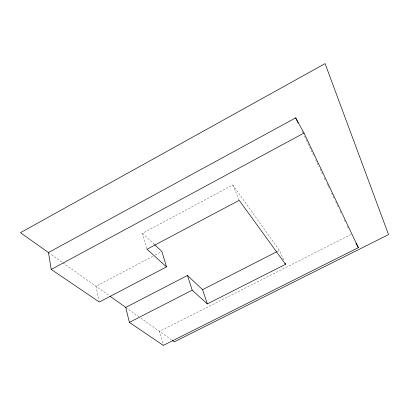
<?xml version="1.0" encoding="UTF-8"?>
<svg xmlns="http://www.w3.org/2000/svg" width="409" height="409" viewBox="0 0 409 409"><rect width="100%" height="100%" fill="white"/><g stroke="black" fill="none" stroke-linecap="round" stroke-linejoin="round"><path stroke-width="0.31" stroke-dasharray="2.04 1.53" d="M146.846 248.621L142.511 233.324L232.767 184.975L279.419 250.39L284.03 260.814M152.869 256.249L95.972 286.269L99.065 300.804M155.118 255.058L161.882 251.494M277.159 251.545L279.419 250.39M351.244 234.418L159.51 331.351L163.324 345.39M48.451 252.552L62.398 262.45M62.914 262.813L109.474 295.85M125.757 307.404L138.738 316.617M140.814 318.09L171.749 340.037M142.511 233.324L154.04 244.137M301.97 131.09L302.793 132.807M304.434 136.253L307.721 143.145M307.992 143.717L314.291 156.923M315.656 159.791L318.943 166.678M320.037 168.978L323.049 175.292M324.419 178.16L325.789 181.034M326.883 183.329L327.701 185.052M327.977 185.625L329.618 189.07M331.535 193.089L334.276 198.83M335.641 201.698L338.381 207.44M340.022 210.886L341.116 213.181M344.404 220.068L345.222 221.79M347.415 226.381L348.785 229.255M232.767 184.975L239.199 200.328"/><path stroke-width="0.61" d="M172.261 340.4L174.3 341.847L388.55 234.618L325.083 63.61L20.45 232.685L48.451 252.552L295.671 117.884L304.005 133.073L358.371 247.66L163.324 345.39L129.367 322.379L125.757 307.404L109.985 296.218M48.451 252.552L51.227 269.424L304.005 133.073M154.5 244.572L161.882 251.494L166.514 266.898L99.321 302.016L51.227 269.424M125.757 307.404L187.47 275.487L202.583 289.664L207.343 303.907L285.564 264.291L285.053 263.135M129.367 322.379L192.199 290.18L207.343 303.907M202.583 289.664L276.596 251.837M166.514 266.898L147.02 249.229L239.199 200.328L285.564 264.291M355.999 243.248L358.371 247.66M295.671 117.884L298.135 123.053M187.47 275.487L192.199 290.18"/></g></svg>
